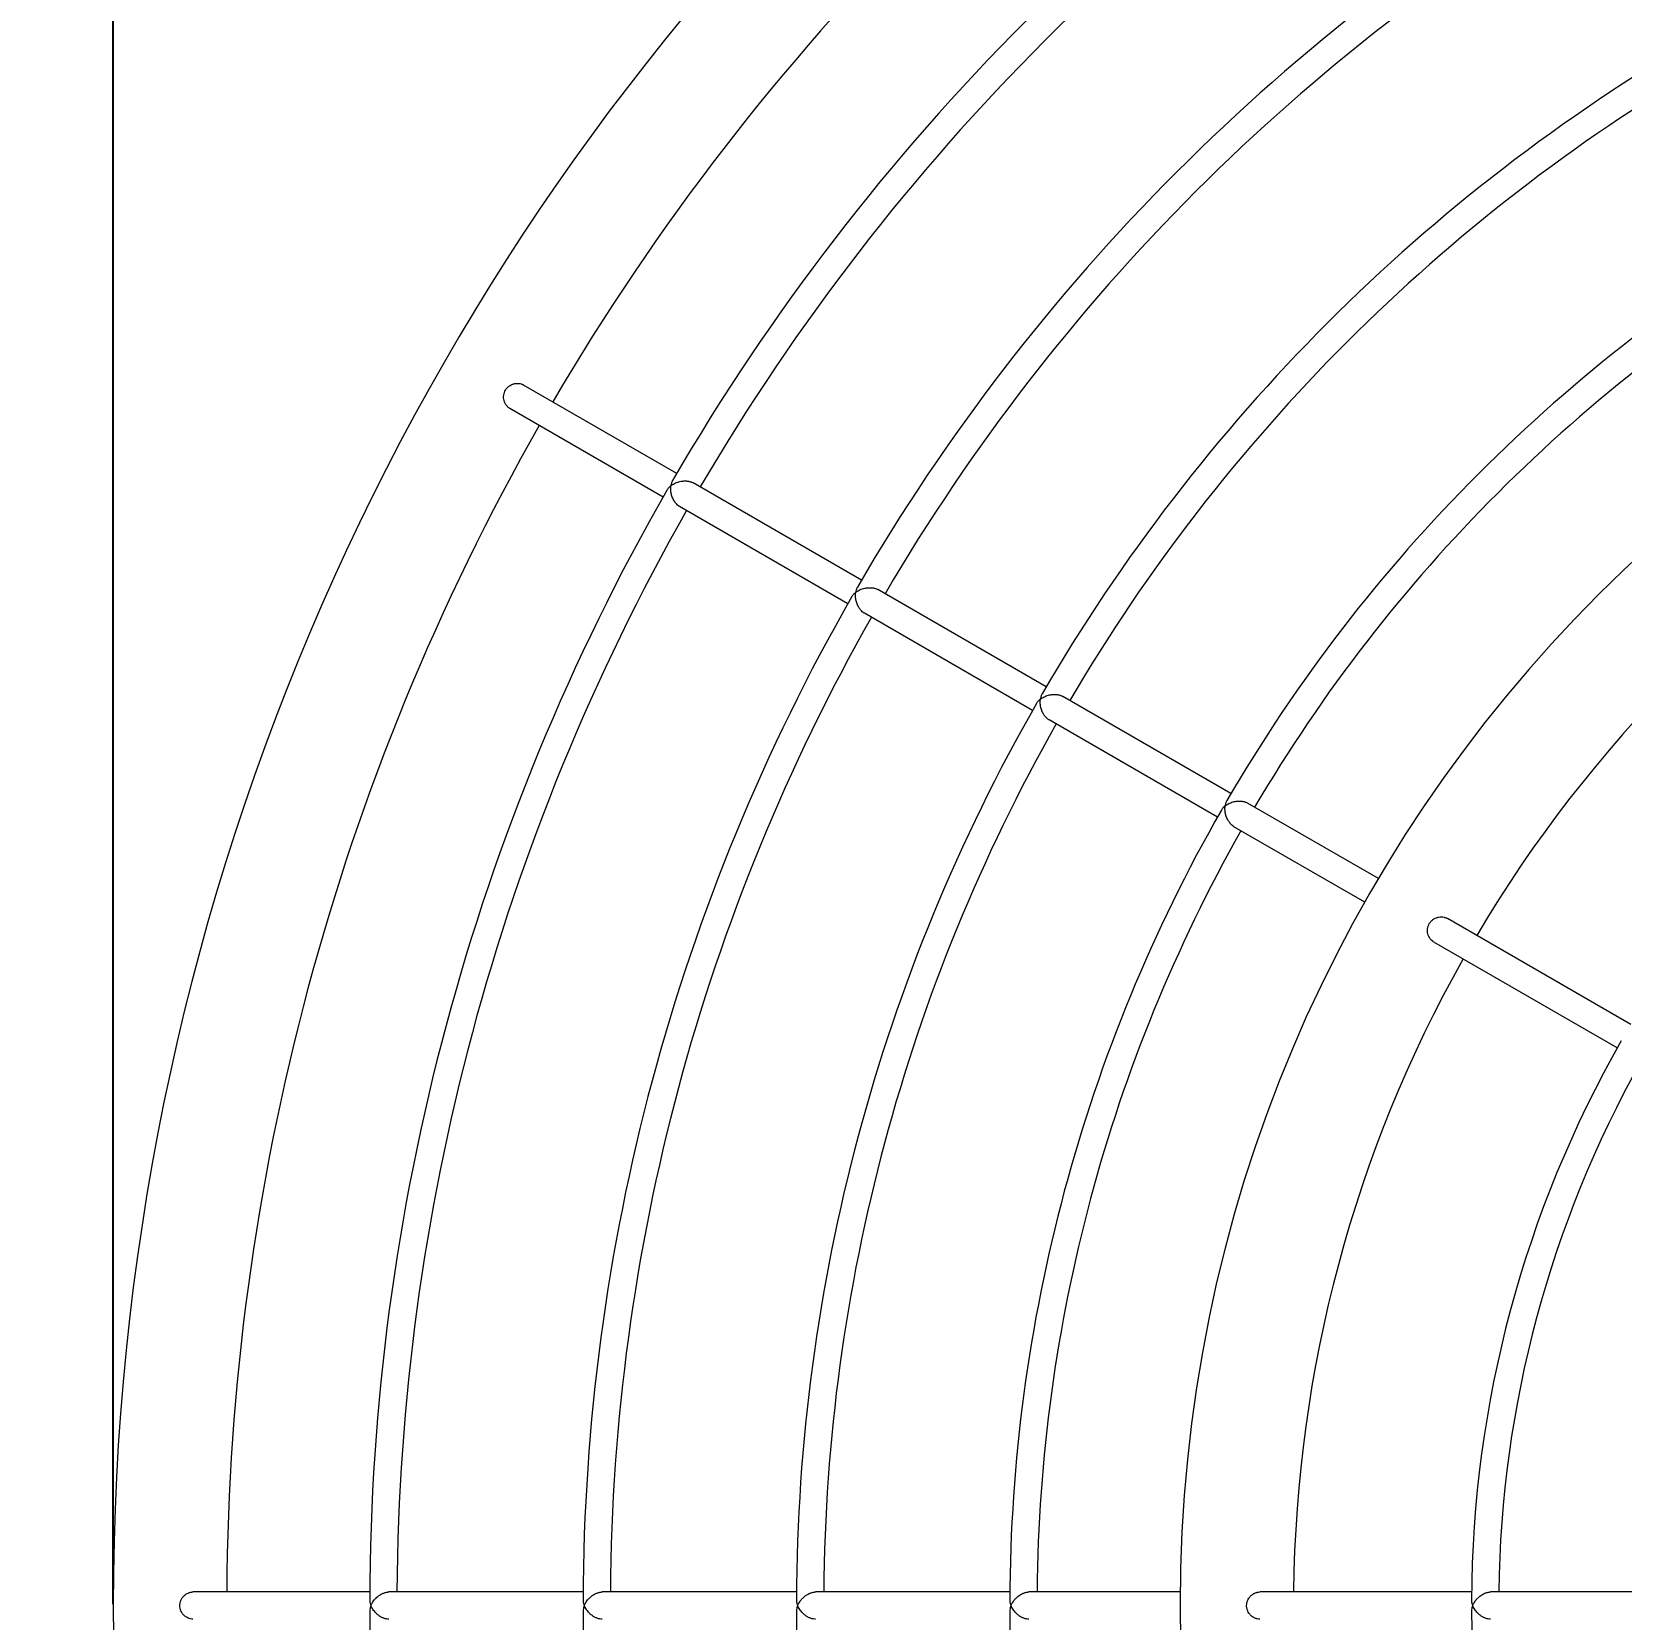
# Model space of a CAD drawing. Extents: x -3650 to 4616, y -3650 to 4857.
# Drawn here: x -1704 to -653, y -9 to 1040 of the extents above; entities that cross this region are included whole.
import ezdxf

# ---------------------------------------------------------------- set-up
doc = ezdxf.new("R2010")
doc.units = 0
doc.header["$LTSCALE"] = 5
doc.header["$PDMODE"] = 1
doc.header["$PDSIZE"] = 20
doc.layers.get('0').update_dxf_attribs({"linetype": 'CONTINUOUS'})
doc.layers.get('Defpoints').update_dxf_attribs({"linetype": 'CONTINUOUS'})
doc.layers.add('Lg_prod', color=40, linetype='CONTINUOUS')
doc.layers.add('Plan', color=124, linetype='CONTINUOUS')
doc.styles.add('LG1', font='arial.ttf', dxfattribs={"height": 185})
doc.styles.get("Standard").update_dxf_attribs({"font": 'SIMPLEX'})
doc.dimstyles.new('LG_DIM', dxfattribs={"dimtxt": 2.5, "dimasz": 2.5, "dimexe": 1.25, "dimexo": 0.625, "dimtad": 1, "dimdec": 4, "dimdsep": 46, "dimlunit": 6, "dimtxsty": 'STANDARD', "dimcen": 2.5, "dimadec": 0, "dimazin": 0, "dimtfac": 1, "dimtdec": 4, "dimtmove": 0, "dimatfit": 3, "dimfxl": 1, "dimtolj": 1, "dimtzin": 0, "dimarcsym": 0})

# ---------------------------------------------------------------- blocks, each defined once
blk = doc.blocks.new('*D3')
at = {"color": 0, "lineweight": -2, "ltscale": 40, "transparency": 16777216}
for p, q in [((-1650, 1), (-1650, 2411.8)), ((1650, 1), (1650, 2411.8)), ((-1530, 2361.8), (-439.2, 2361.8)), ((1530, 2361.8), (212.5, 2361.8))]:
    blk.add_line(p, q, dxfattribs=at)
at = {"color": 0, "ltscale": 40, "transparency": 16777216}
for points in [[(-1530, 2381.8), (-1530, 2341.8), (-1650, 2361.8)], [(1530, 2381.8), (1530, 2341.8), (1650, 2361.8)]]:
    blk.add_solid(points, dxfattribs=at)
at = {"layer": 'Defpoints', "color": 0, "ltscale": 40, "transparency": 16777216}
for p in [(-1650, 2361.8), (-1650, 0), (1650, 0)]:
    blk.add_point(p, dxfattribs=at)
at = {"color": 4, "ltscale": 40, "transparency": 16777216, "insert": (-113.4, 2361.8), "char_height": 185, "attachment_point": 5, "style": 'LG1'}
blk.add_mtext('\\A1;3300', dxfattribs=at)
blk = doc.blocks.new('200230pl')
at = {"color": 0, "linetype": 'Continuous', "lineweight": 0}
for p, q in [((-1277.6, 748), (-1378.8, 806.4)), ((-1286.6, 732.4), (-1387.8, 790.9)), ((-1155.5, 677.5), (-1266.7, 741.7)), ((-1164.5, 661.9), (-1275.7, 726.1)), ((-1033.4, 607), (-1144.6, 671.2)), ((-1042.4, 591.4), (-1153.6, 655.6)), ((-911.3, 536.5), (-1022.5, 600.7)), ((-920.3, 520.9), (-1031.5, 585.1)), ((-813.9, 480.3), (-900.4, 530.2)), ((-822.9, 464.7), (-909.4, 514.6)), ((-647, 384), (-768.2, 453.9)), ((-656, 368.4), (-777.2, 438.3)), ((-1480.5, 9), (-1597.3, 9)), ((-1339.5, 9), (-1467.8, 9)), ((-1198.5, 9), (-1326.8, 9)), ((-1057.5, 9), (-1185.8, 9)), ((-945, 9), (-1044.8, 9)), ((-752.3, 9), (-892.3, 9)), ((-588.2, 9), (-739.7, 9))]:
    blk.add_line(p, q, dxfattribs=at)
for radius, start, end in [(1650, 90, 270), (1575, 120.3274, 149.6726), (1480.5, 120.1416, 149.8584), (1462.5, 120.3526, 149.6474), (1339.5, 120.1565, 149.8435), (1321.5, 120.3902, 149.6098), (1198.5, 120.175, 149.825), (1180.5, 120.4368, 149.5632), (945, 90, 270), (1057.5, 120.1984, 149.8016), (1039.5, 120.4961, 149.5039), (1575, 150.3274, 179.6726), (870, 120.5927, 149.4073), (1480.5, 150.1416, 179.8584), (1462.5, 150.3526, 179.6474), (1339.5, 150.1565, 179.8435), (1321.5, 150.3902, 179.6098), (1198.5, 150.175, 179.825), (1180.5, 150.4368, 179.5632), (1057.5, 150.1984, 179.8016), (1039.5, 150.4961, 179.5039), (870, 150.5927, 179.4073), (752.4, 150.2793, 179.7207), (734.4, 150.7022, 179.2978), (1480.5, 180.1416, 209.8584), (1339.5, 180.1565, 209.8435), (1198.5, 180.175, 209.825), (1057.5, 180.1984, 209.8016), (752.4, 180.2793, 209.7207)]:
    blk.add_arc((0, 0), radius, start, end, dxfattribs=at)
for points, knots in [([(-1392, 798.8), (-1392, 799.1), (-1392, 799.4), (-1391.9, 800), (-1391.8, 800.3), (-1391.6, 801.1), (-1391.4, 801.7), (-1390.9, 802.8), (-1390.6, 803.3), (-1390.1, 804), (-1389.9, 804.2), (-1389.5, 804.7), (-1389.3, 804.9), (-1388.7, 805.5), (-1388.2, 805.8), (-1387.2, 806.5), (-1386.7, 806.7), (-1385.8, 807), (-1385.6, 807.1), (-1385, 807.3), (-1384.7, 807.3), (-1383.9, 807.5), (-1383.3, 807.5), (-1382.2, 807.5), (-1381.6, 807.4), (-1380.5, 807.2), (-1380, 807), (-1379.2, 806.7), (-1379, 806.6), (-1378.8, 806.4)], [0.0505815, 0.0505815, 0.0505815, 0.0505815, 0.05146368, 0.05146368, 0.05234587, 0.05234587, 0.05411024, 0.05411024, 0.0558746, 0.0558746, 0.05675679, 0.05675679, 0.05763897, 0.05763897, 0.05940334, 0.05940334, 0.06116771, 0.06116771, 0.06204989, 0.06204989, 0.06293207, 0.06293207, 0.06469644, 0.06469644, 0.06646081, 0.06646081, 0.06822518, 0.06822518, 0.06904851, 0.06904851, 0.06904851, 0.06904851]), ([(-1387.8, 790.9), (-1388, 791), (-1388.3, 791.2), (-1388.7, 791.5), (-1389, 791.7), (-1389.4, 792), (-1389.6, 792.2), (-1389.9, 792.7), (-1390.1, 792.9), (-1390.4, 793.3), (-1390.6, 793.6), (-1391, 794.3), (-1391.3, 794.8), (-1391.7, 795.9), (-1391.8, 796.5), (-1392, 797.6), (-1392, 798.2), (-1392, 798.8)], [0.040818985, 0.040818985, 0.040818985, 0.040818985, 0.041755378, 0.041755378, 0.04263799, 0.04263799, 0.043520602, 0.043520602, 0.044403215, 0.044403215, 0.045285827, 0.045285827, 0.047051051, 0.047051051, 0.048816276, 0.048816276, 0.050581501, 0.050581501, 0.050581501, 0.050581501]), ([(-1281.5, 739.9), (-1281.5, 739.8), (-1281.6, 739.8), (-1281.7, 739.7), (-1281.9, 739.5), (-1282.1, 739.3), (-1282.5, 739), (-1282.7, 738.8), (-1283.3, 738.1), (-1283.7, 737.6), (-1284, 737.1)], [-0.000019027, -0.000019027, -0.000019027, -0.000019027, 0.000307424, 0.000307424, 0.000633875, 0.001286776, 0.001286776, 0.002592578, 0.002592578, 0.005204183, 0.005204183, 0.005204183, 0.005204183]), ([(-1281.3, 734.9), (-1281.4, 735.3), (-1281.4, 735.8), (-1281.5, 736.6), (-1281.6, 737), (-1281.6, 737.9), (-1281.6, 738.3), (-1281.6, 738.9), (-1281.6, 739.1), (-1281.5, 739.4), (-1281.5, 739.5), (-1281.5, 739.7), (-1281.5, 739.8), (-1281.5, 739.9)], [0.028040228, 0.028040228, 0.028040228, 0.028040228, 0.029539645, 0.029539645, 0.031039063, 0.031039063, 0.032538481, 0.032538481, 0.03328819, 0.03328819, 0.033663044, 0.033663044, 0.034037898, 0.034037898, 0.034037898, 0.034037898]), ([(-1280.3, 743.4), (-1280.5, 743.2), (-1280.6, 742.9), (-1280.8, 742.3), (-1281, 742), (-1281.1, 741.5), (-1281.2, 741.1), (-1281.3, 740.7), (-1281.4, 740.5), (-1281.4, 740.3), (-1281.4, 740.2), (-1281.5, 740), (-1281.5, 739.9), (-1281.5, 739.9)], [0.028826775, 0.028826775, 0.028826775, 0.028826775, 0.030123629, 0.030123629, 0.031420483, 0.031420483, 0.032717336, 0.032717336, 0.033365763, 0.033365763, 0.033689977, 0.033689977, 0.03401419, 0.03401419, 0.03401419, 0.03401419]), ([(-1281.5, 739.9), (-1281.4, 739.9), (-1281.3, 740), (-1281.1, 740.1), (-1281, 740.2), (-1280.7, 740.4), (-1280.5, 740.5), (-1280, 740.9), (-1279.5, 741.1), (-1278.7, 741.6), (-1278.2, 741.8), (-1277.2, 742.1), (-1276.7, 742.3), (-1275.7, 742.6), (-1275.2, 742.7), (-1274.4, 742.8), (-1274.1, 742.9), (-1273.5, 742.9), (-1273.2, 743), (-1272.4, 743), (-1271.8, 743), (-1270.9, 743), (-1270.6, 742.9), (-1270, 742.8), (-1269.7, 742.8), (-1269.2, 742.7), (-1268.9, 742.6), (-1268.3, 742.4), (-1268, 742.3), (-1267.4, 742.1), (-1267, 741.9), (-1266.7, 741.7)], [-0.00001903, -0.00001903, -0.00001903, -0.00001903, 0.00041919, 0.00041919, 0.00085742, 0.00085742, 0.00173386, 0.00173386, 0.00348674, 0.00348674, 0.00523962, 0.00523962, 0.00699251, 0.00699251, 0.00874539, 0.00874539, 0.00962183, 0.00962183, 0.01049827, 0.01049827, 0.01225116, 0.01225116, 0.0131276, 0.0131276, 0.01400404, 0.01400404, 0.01488048, 0.01488048, 0.01575692, 0.01575692, 0.01702642, 0.01702642, 0.01702642, 0.01702642]), ([(-1275.7, 726.1), (-1275.8, 726.2), (-1275.8, 726.2), (-1276.1, 726.4), (-1276.3, 726.5), (-1276.9, 726.9), (-1277.2, 727.2), (-1277.7, 727.8), (-1277.9, 727.9), (-1278.2, 728.3), (-1278.4, 728.5), (-1278.7, 728.9), (-1278.8, 729.1), (-1279.1, 729.5), (-1279.2, 729.7), (-1279.8, 730.7), (-1280.2, 731.5), (-1280.7, 732.8), (-1280.9, 733.2), (-1281.1, 734.1), (-1281.2, 734.5), (-1281.3, 734.9)], [0.01703621, 0.01703621, 0.01703621, 0.01703621, 0.01733031, 0.01733031, 0.0180443, 0.0180443, 0.01947229, 0.01947229, 0.02018629, 0.02018629, 0.02090028, 0.02090028, 0.02161428, 0.02161428, 0.02232827, 0.02232827, 0.02518425, 0.02518425, 0.02661224, 0.02661224, 0.02804023, 0.02804023, 0.02804023, 0.02804023]), ([(-1158.2, 672.9), (-1158.4, 672.7), (-1158.5, 672.4), (-1158.7, 671.8), (-1158.8, 671.6), (-1159, 671), (-1159.1, 670.6), (-1159.2, 670.2), (-1159.3, 670), (-1159.3, 669.8), (-1159.3, 669.7), (-1159.3, 669.5), (-1159.4, 669.4), (-1159.4, 669.4)], [0.02882482, 0.02882482, 0.02882482, 0.02882482, 0.03012183, 0.03012183, 0.03141884, 0.03141884, 0.03271585, 0.03271585, 0.033364355, 0.033364355, 0.033688607, 0.033688607, 0.03401286, 0.03401286, 0.03401286, 0.03401286]), ([(-1159.4, 669.4), (-1159.3, 669.4), (-1159.2, 669.5), (-1159, 669.6), (-1158.9, 669.7), (-1158.6, 669.9), (-1158.4, 670), (-1157.8, 670.4), (-1157.4, 670.6), (-1156.6, 671.1), (-1156.1, 671.3), (-1155.1, 671.6), (-1154.6, 671.8), (-1153.6, 672.1), (-1153.1, 672.2), (-1152.3, 672.3), (-1152, 672.4), (-1151.4, 672.4), (-1151.1, 672.5), (-1150.3, 672.5), (-1149.7, 672.5), (-1148.8, 672.5), (-1148.5, 672.4), (-1147.9, 672.3), (-1147.6, 672.3), (-1147.1, 672.2), (-1146.8, 672.1), (-1146.2, 671.9), (-1145.9, 671.8), (-1145.3, 671.6), (-1144.9, 671.4), (-1144.6, 671.2)], [-0.00001903, -0.00001903, -0.00001903, -0.00001903, 0.00041919, 0.00041919, 0.00085742, 0.00085742, 0.00173388, 0.00173388, 0.00348678, 0.00348678, 0.00523969, 0.00523969, 0.0069926, 0.0069926, 0.00874551, 0.00874551, 0.00962196, 0.00962196, 0.01049841, 0.01049841, 0.01225132, 0.01225132, 0.01312778, 0.01312778, 0.01400423, 0.01400423, 0.01488068, 0.01488068, 0.01575714, 0.01575714, 0.01702653, 0.01702653, 0.01702653, 0.01702653]), ([(-1159.4, 669.4), (-1159.4, 669.3), (-1159.5, 669.3), (-1159.6, 669.2), (-1159.8, 669), (-1160, 668.8), (-1160.4, 668.5), (-1160.6, 668.3), (-1161.2, 667.6), (-1161.6, 667.1), (-1161.9, 666.6)], [-0.000019032, -0.000019032, -0.000019032, -0.000019032, 0.000307457, 0.000307457, 0.000633947, 0.001286927, 0.001286927, 0.002592885, 0.002592885, 0.005204803, 0.005204803, 0.005204803, 0.005204803]), ([(-1159.2, 664.4), (-1159.3, 664.8), (-1159.3, 665.3), (-1159.4, 666.1), (-1159.5, 666.5), (-1159.5, 667.4), (-1159.5, 667.8), (-1159.5, 668.4), (-1159.5, 668.6), (-1159.4, 668.9), (-1159.4, 669), (-1159.4, 669.2), (-1159.4, 669.3), (-1159.4, 669.4)], [0.028042009, 0.028042009, 0.028042009, 0.028042009, 0.029541277, 0.029541277, 0.031040545, 0.031040545, 0.032539813, 0.032539813, 0.033289448, 0.033289448, 0.033664265, 0.033664265, 0.034039082, 0.034039082, 0.034039082, 0.034039082]), ([(-1153.6, 655.6), (-1153.7, 655.7), (-1153.7, 655.7), (-1154, 655.9), (-1154.2, 656), (-1154.8, 656.4), (-1155.1, 656.7), (-1155.6, 657.3), (-1155.8, 657.4), (-1156.1, 657.8), (-1156.2, 658), (-1156.5, 658.4), (-1156.7, 658.6), (-1157, 659), (-1157.1, 659.2), (-1157.7, 660.2), (-1158.1, 661), (-1158.6, 662.3), (-1158.7, 662.7), (-1159, 663.6), (-1159.1, 664), (-1159.2, 664.4)], [0.01703736, 0.01703736, 0.01703736, 0.01703736, 0.01733096, 0.01733096, 0.01804503, 0.01804503, 0.01947317, 0.01947317, 0.02018724, 0.02018724, 0.02090131, 0.02090131, 0.02161538, 0.02161538, 0.02232945, 0.02232945, 0.02518573, 0.02518573, 0.02661387, 0.02661387, 0.02804201, 0.02804201, 0.02804201, 0.02804201]), ([(-1037.3, 598.9), (-1037.3, 598.8), (-1037.4, 598.8), (-1037.5, 598.7), (-1037.7, 598.5), (-1037.9, 598.3), (-1038.3, 598), (-1038.5, 597.8), (-1039.1, 597.1), (-1039.5, 596.6), (-1039.8, 596.1)], [-0.000019039, -0.000019039, -0.000019039, -0.000019039, 0.000307499, 0.000307499, 0.000634037, 0.001287113, 0.001287113, 0.002593265, 0.002593265, 0.005205569, 0.005205569, 0.005205569, 0.005205569]), ([(-1037.1, 593.9), (-1037.2, 594.3), (-1037.2, 594.8), (-1037.3, 595.6), (-1037.4, 596), (-1037.4, 596.9), (-1037.4, 597.3), (-1037.4, 597.9), (-1037.3, 598.1), (-1037.3, 598.4), (-1037.3, 598.5), (-1037.3, 598.7), (-1037.3, 598.8), (-1037.3, 598.9)], [0.028044214, 0.028044214, 0.028044214, 0.028044214, 0.029543297, 0.029543297, 0.031042381, 0.031042381, 0.032541464, 0.032541464, 0.033291005, 0.033291005, 0.033665776, 0.033665776, 0.034040547, 0.034040547, 0.034040547, 0.034040547]), ([(-1036.1, 602.4), (-1036.2, 602.2), (-1036.4, 601.9), (-1036.6, 601.3), (-1036.7, 601.1), (-1036.9, 600.5), (-1037, 600.1), (-1037.1, 599.7), (-1037.2, 599.5), (-1037.2, 599.3), (-1037.2, 599.2), (-1037.2, 599), (-1037.3, 598.9), (-1037.3, 598.9)], [0.028822403, 0.028822403, 0.028822403, 0.028822403, 0.030119606, 0.030119606, 0.031416809, 0.031416809, 0.032714012, 0.032714012, 0.033362614, 0.033362614, 0.033686915, 0.033686915, 0.034011216, 0.034011216, 0.034011216, 0.034011216]), ([(-1037.3, 598.9), (-1037.2, 598.9), (-1037.1, 599), (-1036.9, 599.1), (-1036.8, 599.2), (-1036.5, 599.4), (-1036.3, 599.5), (-1035.7, 599.9), (-1035.3, 600.1), (-1034.4, 600.6), (-1034, 600.8), (-1033, 601.1), (-1032.5, 601.3), (-1031.5, 601.6), (-1031, 601.7), (-1030.1, 601.8), (-1029.9, 601.9), (-1029.3, 601.9), (-1029, 602), (-1028.2, 602), (-1027.6, 602), (-1026.7, 602), (-1026.4, 601.9), (-1025.8, 601.8), (-1025.5, 601.8), (-1024.9, 601.7), (-1024.7, 601.6), (-1024.1, 601.4), (-1023.8, 601.3), (-1023.2, 601.1), (-1022.8, 600.9), (-1022.5, 600.7)], [-0.00001904, -0.00001904, -0.00001904, -0.00001904, 0.0004192, 0.0004192, 0.00085743, 0.00085743, 0.0017339, 0.0017339, 0.00348684, 0.00348684, 0.00523978, 0.00523978, 0.00699271, 0.00699271, 0.00874565, 0.00874565, 0.00962212, 0.00962212, 0.01049859, 0.01049859, 0.01225153, 0.01225153, 0.013128, 0.013128, 0.01400447, 0.01400447, 0.01488093, 0.01488093, 0.0157574, 0.0157574, 0.01702666, 0.01702666, 0.01702666, 0.01702666]), ([(-1031.5, 585.1), (-1031.6, 585.2), (-1031.6, 585.2), (-1031.9, 585.4), (-1032.1, 585.5), (-1032.6, 585.9), (-1033, 586.2), (-1033.5, 586.8), (-1033.7, 586.9), (-1034, 587.3), (-1034.1, 587.5), (-1034.4, 587.9), (-1034.6, 588.1), (-1034.8, 588.5), (-1035, 588.7), (-1035.6, 589.7), (-1036, 590.5), (-1036.5, 591.8), (-1036.6, 592.2), (-1036.9, 593.1), (-1037, 593.5), (-1037.1, 593.9)], [0.01703879, 0.01703879, 0.01703879, 0.01703879, 0.01733176, 0.01733176, 0.01804593, 0.01804593, 0.01947425, 0.01947425, 0.02018842, 0.02018842, 0.02090258, 0.02090258, 0.02161674, 0.02161674, 0.02233091, 0.02233091, 0.02518756, 0.02518756, 0.02661589, 0.02661589, 0.02804421, 0.02804421, 0.02804421, 0.02804421]), ([(-915.2, 528.4), (-915.2, 528.3), (-915.3, 528.3), (-915.4, 528.2), (-915.6, 528), (-915.8, 527.8), (-916.1, 527.5), (-916.4, 527.3), (-917, 526.6), (-917.4, 526.1), (-917.6, 525.6)], [-0.000019048, -0.000019048, -0.000019048, -0.000019048, 0.000307551, 0.000307551, 0.000634151, 0.001287349, 0.001287349, 0.002593746, 0.002593746, 0.005206541, 0.005206541, 0.005206541, 0.005206541]), ([(-915, 523.4), (-915, 523.8), (-915.1, 524.3), (-915.2, 525.1), (-915.3, 525.5), (-915.3, 526.4), (-915.3, 526.8), (-915.3, 527.4), (-915.2, 527.6), (-915.2, 527.9), (-915.2, 528), (-915.2, 528.2), (-915.2, 528.3), (-915.2, 528.4)], [0.028047015, 0.028047015, 0.028047015, 0.028047015, 0.029545863, 0.029545863, 0.031044712, 0.031044712, 0.032543561, 0.032543561, 0.033292985, 0.033292985, 0.033667697, 0.033667697, 0.034042409, 0.034042409, 0.034042409, 0.034042409]), ([(-914, 531.9), (-914.1, 531.7), (-914.3, 531.4), (-914.5, 530.8), (-914.6, 530.6), (-914.8, 530), (-914.9, 529.6), (-915, 529.2), (-915, 529), (-915.1, 528.8), (-915.1, 528.7), (-915.1, 528.5), (-915.1, 528.4), (-915.2, 528.4)], [0.028819339, 0.028819339, 0.028819339, 0.028819339, 0.030116787, 0.030116787, 0.031414235, 0.031414235, 0.032711684, 0.032711684, 0.033360408, 0.033360408, 0.03368477, 0.03368477, 0.034009132, 0.034009132, 0.034009132, 0.034009132]), ([(-915.2, 528.4), (-915.1, 528.4), (-915, 528.5), (-914.8, 528.6), (-914.7, 528.7), (-914.4, 528.9), (-914.2, 529), (-913.6, 529.4), (-913.2, 529.6), (-912.3, 530.1), (-911.9, 530.3), (-910.9, 530.6), (-910.4, 530.8), (-909.4, 531.1), (-908.9, 531.2), (-908, 531.3), (-907.8, 531.4), (-907.2, 531.4), (-906.9, 531.5), (-906, 531.5), (-905.5, 531.5), (-904.6, 531.5), (-904.3, 531.4), (-903.7, 531.3), (-903.4, 531.3), (-902.8, 531.2), (-902.5, 531.1), (-902, 530.9), (-901.7, 530.8), (-901.1, 530.6), (-900.7, 530.4), (-900.4, 530.2)], [-0.00001905, -0.00001905, -0.00001905, -0.00001905, 0.0004192, 0.0004192, 0.00085744, 0.00085744, 0.00173393, 0.00173393, 0.00348691, 0.00348691, 0.00523988, 0.00523988, 0.00699286, 0.00699286, 0.00874583, 0.00874583, 0.00962232, 0.00962232, 0.01049881, 0.01049881, 0.01225179, 0.01225179, 0.01312828, 0.01312828, 0.01400476, 0.01400476, 0.01488125, 0.01488125, 0.01575774, 0.01575774, 0.01702684, 0.01702684, 0.01702684, 0.01702684]), ([(-909.4, 514.6), (-909.4, 514.7), (-909.5, 514.7), (-909.8, 514.9), (-910, 515), (-910.5, 515.4), (-910.9, 515.7), (-911.4, 516.3), (-911.6, 516.4), (-911.9, 516.8), (-912, 517), (-912.3, 517.4), (-912.5, 517.6), (-912.7, 518), (-912.9, 518.2), (-913.5, 519.2), (-913.9, 520), (-914.4, 521.3), (-914.5, 521.7), (-914.8, 522.6), (-914.9, 523), (-915, 523.4)], [0.0170406, 0.0170406, 0.0170406, 0.0170406, 0.01733279, 0.01733279, 0.01804707, 0.01804707, 0.01947563, 0.01947563, 0.02018992, 0.02018992, 0.0209042, 0.0209042, 0.02161848, 0.02161848, 0.02233276, 0.02233276, 0.02518989, 0.02518989, 0.02661845, 0.02661845, 0.02804701, 0.02804701, 0.02804701, 0.02804701]), ([(-781.5, 446.3), (-781.4, 446.9), (-781.4, 447.5), (-781.1, 448.6), (-780.9, 449.2), (-780.4, 450.3), (-780.1, 450.8), (-779.6, 451.5), (-779.4, 451.7), (-779, 452.2), (-778.8, 452.4), (-778.1, 453), (-777.7, 453.4), (-776.6, 454), (-776.1, 454.2), (-775.3, 454.5), (-775, 454.6), (-774.5, 454.8), (-774.2, 454.8), (-773.3, 455), (-772.7, 455), (-771.6, 455), (-771, 454.9), (-770.2, 454.7), (-770, 454.7), (-769.4, 454.5), (-769.2, 454.4), (-768.7, 454.2), (-768.5, 454.1), (-768.2, 453.9)], [0.04848971, 0.04848971, 0.04848971, 0.04848971, 0.05025471, 0.05025471, 0.05201971, 0.05201971, 0.05378472, 0.05378472, 0.05466722, 0.05466722, 0.05554972, 0.05554972, 0.05731472, 0.05731472, 0.05907972, 0.05907972, 0.05996222, 0.05996222, 0.06084472, 0.06084472, 0.06260972, 0.06260972, 0.06437472, 0.06437472, 0.06525723, 0.06525723, 0.06613973, 0.06613973, 0.06696442, 0.06696442, 0.06696442, 0.06696442]), ([(-777.2, 438.3), (-777.3, 438.4), (-777.3, 438.4), (-777.5, 438.5), (-777.7, 438.7), (-778.4, 439.2), (-778.8, 439.5), (-779.4, 440.1), (-779.6, 440.4), (-779.9, 440.8), (-780, 441.1), (-780.5, 441.8), (-780.7, 442.3), (-781.1, 443.4), (-781.3, 444), (-781.4, 444.9), (-781.4, 445.1), (-781.5, 445.7), (-781.5, 446), (-781.5, 446.3)], [0.038733824, 0.038733824, 0.038733824, 0.038733824, 0.03878368, 0.03878368, 0.039666047, 0.039666047, 0.04143078, 0.04143078, 0.042313146, 0.042313146, 0.043195513, 0.043195513, 0.044960246, 0.044960246, 0.046724978, 0.046724978, 0.047607345, 0.047607345, 0.048489711, 0.048489711, 0.048489711, 0.048489711]), ([(-1606, 0), (-1606, 0.3), (-1606, 0.6), (-1605.9, 1.2), (-1605.8, 1.5), (-1605.7, 2.3), (-1605.5, 2.9), (-1605, 4), (-1604.8, 4.5), (-1604.3, 5.3), (-1604.1, 5.5), (-1603.7, 5.9), (-1603.5, 6.2), (-1602.9, 6.8), (-1602.5, 7.2), (-1601.5, 7.8), (-1601, 8.1), (-1600.2, 8.4), (-1600, 8.5), (-1599.5, 8.7), (-1599.2, 8.8), (-1598.4, 8.9), (-1597.8, 9), (-1597.3, 9)], [0.05059728, 0.05059728, 0.05059728, 0.05059728, 0.05147956, 0.05147956, 0.05236183, 0.05236183, 0.05412638, 0.05412638, 0.05589094, 0.05589094, 0.05677321, 0.05677321, 0.05765549, 0.05765549, 0.05942004, 0.05942004, 0.06118459, 0.06118459, 0.06206687, 0.06206687, 0.06294914, 0.06294914, 0.06471167, 0.06471167, 0.06471167, 0.06471167]), ([(-1597.3, -9), (-1597.3, -9), (-1597.3, -9), (-1597.8, -9), (-1598.4, -8.9), (-1599.5, -8.7), (-1600, -8.5), (-1601, -8.1), (-1601.5, -7.8), (-1602.2, -7.3), (-1602.5, -7.1), (-1602.9, -6.8), (-1603.1, -6.6), (-1603.5, -6.2), (-1603.7, -5.9), (-1604.1, -5.5), (-1604.3, -5.2), (-1604.8, -4.5), (-1605, -4), (-1605.4, -3.2), (-1605.5, -2.9), (-1605.7, -2.3), (-1605.7, -2), (-1605.9, -1.2), (-1606, -0.6), (-1606, 0)], [0.03647088, 0.03647088, 0.03647088, 0.03647088, 0.03647363, 0.03647363, 0.03823908, 0.03823908, 0.04000454, 0.04000454, 0.04177, 0.04177, 0.04265273, 0.04265273, 0.04353545, 0.04353545, 0.04441818, 0.04441818, 0.04530091, 0.04530091, 0.04706637, 0.04706637, 0.0479491, 0.0479491, 0.04883182, 0.04883182, 0.05059728, 0.05059728, 0.05059728, 0.05059728]), ([(-1480.5, 3.7), (-1480.5, 3.4), (-1480.5, 3.1), (-1480.4, 2.5), (-1480.4, 2.2), (-1480.2, 1.5), (-1480.2, 1.2), (-1480, 0.8), (-1480, 0.6), (-1479.9, 0.4), (-1479.8, 0.3), (-1479.8, 0.2), (-1479.8, 0.1), (-1479.7, 0)], [0.028826775, 0.028826775, 0.028826775, 0.028826775, 0.030123629, 0.030123629, 0.031420483, 0.031420483, 0.032717336, 0.032717336, 0.033365763, 0.033365763, 0.033689977, 0.033689977, 0.03401419, 0.03401419, 0.03401419, 0.03401419]), ([(-1479.7, 0), (-1479.8, -0.1), (-1479.8, -0.2), (-1479.8, -0.3), (-1479.9, -0.5), (-1480, -0.8), (-1480.2, -1.2), (-1480.2, -1.5), (-1480.4, -2.5), (-1480.5, -3.1), (-1480.5, -3.7)], [-0.000019027, -0.000019027, -0.000019027, -0.000019027, 0.000307424, 0.000307424, 0.000633875, 0.001286776, 0.001286776, 0.002592578, 0.002592578, 0.005204183, 0.005204183, 0.005204183, 0.005204183]), ([(-1479.7, 0), (-1479.7, 0.1), (-1479.6, 0.2), (-1479.5, 0.4), (-1479.5, 0.5), (-1479.3, 0.9), (-1479.2, 1.1), (-1478.9, 1.7), (-1478.6, 2.1), (-1478.1, 3), (-1477.8, 3.4), (-1477.3, 4), (-1477.1, 4.2), (-1476.7, 4.6), (-1476.5, 4.8), (-1475.9, 5.4), (-1475.5, 5.7), (-1474.6, 6.5), (-1474.1, 6.8), (-1473.1, 7.4), (-1472.6, 7.7), (-1471.8, 8.1), (-1471.5, 8.2), (-1470.9, 8.4), (-1470.6, 8.5), (-1470.1, 8.7), (-1469.8, 8.8), (-1469.2, 8.9), (-1468.9, 8.9), (-1468.3, 9), (-1468.1, 9), (-1467.8, 9)], [-0.00001903, -0.00001903, -0.00001903, -0.00001903, 0.00043227, 0.00043227, 0.00088356, 0.00088356, 0.00178615, 0.00178615, 0.00359134, 0.00359134, 0.00539652, 0.00539652, 0.00629911, 0.00629911, 0.0072017, 0.0072017, 0.00900688, 0.00900688, 0.01081206, 0.01081206, 0.01261724, 0.01261724, 0.01351984, 0.01351984, 0.01442243, 0.01442243, 0.01532502, 0.01532502, 0.01622761, 0.01622761, 0.01702641, 0.01702641, 0.01702641, 0.01702641]), ([(-1467.8, -9), (-1468.1, -9), (-1468.3, -9), (-1469.2, -8.9), (-1469.7, -8.8), (-1470.6, -8.6), (-1470.9, -8.5), (-1471.5, -8.2), (-1471.8, -8.1), (-1472.3, -7.9), (-1472.6, -7.7), (-1473.1, -7.4), (-1473.4, -7.3), (-1474.1, -6.8), (-1474.6, -6.5), (-1475.3, -5.9), (-1475.5, -5.8), (-1475.9, -5.4), (-1476.1, -5.2), (-1477.1, -4.2), (-1477.8, -3.4), (-1478.6, -2.1), (-1478.9, -1.7), (-1479.2, -1.1), (-1479.3, -0.9), (-1479.5, -0.5), (-1479.5, -0.4), (-1479.6, -0.2), (-1479.7, -0.1), (-1479.7, 0)], [0.01703614, 0.01703614, 0.01703614, 0.01703614, 0.0178123, 0.0178123, 0.01961515, 0.01961515, 0.02051657, 0.02051657, 0.02141799, 0.02141799, 0.02231941, 0.02231941, 0.02322084, 0.02322084, 0.02502368, 0.02502368, 0.0259251, 0.0259251, 0.02682652, 0.02682652, 0.03043221, 0.03043221, 0.03223505, 0.03223505, 0.03313648, 0.03313648, 0.03358719, 0.03358719, 0.0340379, 0.0340379, 0.0340379, 0.0340379]), ([(-1339.5, 3.7), (-1339.5, 3.4), (-1339.5, 3.1), (-1339.4, 2.5), (-1339.4, 2.2), (-1339.2, 1.5), (-1339.2, 1.2), (-1339, 0.8), (-1339, 0.6), (-1338.9, 0.4), (-1338.8, 0.3), (-1338.8, 0.2), (-1338.8, 0.1), (-1338.7, 0)], [0.02882482, 0.02882482, 0.02882482, 0.02882482, 0.03012183, 0.03012183, 0.03141884, 0.03141884, 0.03271585, 0.03271585, 0.033364355, 0.033364355, 0.033688607, 0.033688607, 0.03401286, 0.03401286, 0.03401286, 0.03401286]), ([(-1338.7, 0), (-1338.8, -0.1), (-1338.8, -0.2), (-1338.8, -0.3), (-1338.9, -0.5), (-1339, -0.8), (-1339.2, -1.2), (-1339.2, -1.5), (-1339.4, -2.5), (-1339.5, -3.1), (-1339.5, -3.7)], [-0.000019032, -0.000019032, -0.000019032, -0.000019032, 0.000307457, 0.000307457, 0.000633947, 0.001286927, 0.001286927, 0.002592885, 0.002592885, 0.005204803, 0.005204803, 0.005204803, 0.005204803]), ([(-1338.7, 0), (-1338.7, 0.1), (-1338.6, 0.2), (-1338.5, 0.4), (-1338.5, 0.5), (-1338.3, 0.9), (-1338.2, 1.1), (-1337.9, 1.7), (-1337.6, 2.1), (-1337.1, 3), (-1336.8, 3.4), (-1336.3, 4), (-1336.1, 4.2), (-1335.7, 4.6), (-1335.5, 4.8), (-1334.9, 5.4), (-1334.5, 5.7), (-1333.6, 6.5), (-1333.1, 6.8), (-1332.1, 7.4), (-1331.6, 7.7), (-1330.8, 8.1), (-1330.5, 8.2), (-1329.9, 8.4), (-1329.6, 8.5), (-1329.1, 8.7), (-1328.8, 8.8), (-1328.2, 8.9), (-1327.9, 8.9), (-1327.3, 9), (-1327.1, 9), (-1326.8, 9)], [-0.00001903, -0.00001903, -0.00001903, -0.00001903, 0.00043229, 0.00043229, 0.00088362, 0.00088362, 0.00178627, 0.00178627, 0.00359158, 0.00359158, 0.00539688, 0.00539688, 0.00629954, 0.00629954, 0.00720219, 0.00720219, 0.0090075, 0.0090075, 0.0108128, 0.0108128, 0.01261811, 0.01261811, 0.01352076, 0.01352076, 0.01442341, 0.01442341, 0.01532606, 0.01532606, 0.01622872, 0.01622872, 0.01702652, 0.01702652, 0.01702652, 0.01702652]), ([(-1326.8, -9), (-1327.1, -9), (-1327.3, -9), (-1328.2, -8.9), (-1328.7, -8.8), (-1329.6, -8.6), (-1329.9, -8.5), (-1330.5, -8.2), (-1330.8, -8.1), (-1331.3, -7.9), (-1331.6, -7.7), (-1332.1, -7.4), (-1332.4, -7.3), (-1333.1, -6.8), (-1333.6, -6.5), (-1334.3, -5.9), (-1334.5, -5.8), (-1334.9, -5.4), (-1335.1, -5.2), (-1336.1, -4.2), (-1336.8, -3.4), (-1337.6, -2.1), (-1337.9, -1.7), (-1338.2, -1.1), (-1338.3, -0.9), (-1338.5, -0.5), (-1338.5, -0.4), (-1338.6, -0.2), (-1338.7, -0.1), (-1338.7, 0)], [0.01703729, 0.01703729, 0.01703729, 0.01703729, 0.01781247, 0.01781247, 0.01961542, 0.01961542, 0.0205169, 0.0205169, 0.02141838, 0.02141838, 0.02231986, 0.02231986, 0.02322134, 0.02322134, 0.0250243, 0.0250243, 0.02592577, 0.02592577, 0.02682725, 0.02682725, 0.03043317, 0.03043317, 0.03223612, 0.03223612, 0.0331376, 0.0331376, 0.03358834, 0.03358834, 0.03403908, 0.03403908, 0.03403908, 0.03403908]), ([(-1198.5, 3.7), (-1198.5, 3.4), (-1198.5, 3.1), (-1198.4, 2.5), (-1198.4, 2.2), (-1198.2, 1.5), (-1198.2, 1.2), (-1198, 0.8), (-1198, 0.6), (-1197.9, 0.4), (-1197.8, 0.3), (-1197.8, 0.2), (-1197.8, 0.1), (-1197.7, 0)], [0.028822403, 0.028822403, 0.028822403, 0.028822403, 0.030119606, 0.030119606, 0.031416809, 0.031416809, 0.032714012, 0.032714012, 0.033362614, 0.033362614, 0.033686915, 0.033686915, 0.034011216, 0.034011216, 0.034011216, 0.034011216]), ([(-1197.7, 0), (-1197.8, -0.1), (-1197.8, -0.2), (-1197.8, -0.3), (-1197.9, -0.5), (-1198, -0.8), (-1198.2, -1.2), (-1198.2, -1.5), (-1198.4, -2.5), (-1198.5, -3.1), (-1198.5, -3.7)], [-0.000019039, -0.000019039, -0.000019039, -0.000019039, 0.000307499, 0.000307499, 0.000634037, 0.001287113, 0.001287113, 0.002593265, 0.002593265, 0.005205569, 0.005205569, 0.005205569, 0.005205569]), ([(-1197.7, 0), (-1197.7, 0.1), (-1197.6, 0.2), (-1197.5, 0.4), (-1197.5, 0.5), (-1197.3, 0.9), (-1197.2, 1.1), (-1196.9, 1.7), (-1196.6, 2.1), (-1196.1, 3), (-1195.8, 3.4), (-1195.3, 4), (-1195.1, 4.2), (-1194.7, 4.6), (-1194.5, 4.8), (-1193.9, 5.4), (-1193.5, 5.7), (-1192.6, 6.5), (-1192.1, 6.8), (-1191.1, 7.4), (-1190.6, 7.7), (-1189.8, 8.1), (-1189.5, 8.2), (-1188.9, 8.4), (-1188.6, 8.5), (-1188, 8.7), (-1187.8, 8.8), (-1187.2, 8.9), (-1186.9, 8.9), (-1186.3, 9), (-1186.1, 9), (-1185.8, 9)], [-0.00001904, -0.00001904, -0.00001904, -0.00001904, 0.00043233, 0.00043233, 0.00088369, 0.00088369, 0.00178642, 0.00178642, 0.00359188, 0.00359188, 0.00539734, 0.00539734, 0.00630007, 0.00630007, 0.0072028, 0.0072028, 0.00900826, 0.00900826, 0.01081371, 0.01081371, 0.01261917, 0.01261917, 0.0135219, 0.0135219, 0.01442463, 0.01442463, 0.01532736, 0.01532736, 0.01623009, 0.01623009, 0.01702666, 0.01702666, 0.01702666, 0.01702666]), ([(-1185.8, -9), (-1186.1, -9), (-1186.3, -9), (-1187.2, -8.9), (-1187.7, -8.8), (-1188.6, -8.6), (-1188.9, -8.5), (-1189.5, -8.2), (-1189.8, -8.1), (-1190.3, -7.9), (-1190.6, -7.7), (-1191.1, -7.4), (-1191.4, -7.3), (-1192.1, -6.8), (-1192.6, -6.5), (-1193.3, -5.9), (-1193.5, -5.8), (-1193.9, -5.4), (-1194.1, -5.2), (-1195.1, -4.2), (-1195.8, -3.4), (-1196.6, -2.1), (-1196.9, -1.7), (-1197.2, -1.1), (-1197.3, -0.9), (-1197.5, -0.5), (-1197.5, -0.4), (-1197.6, -0.2), (-1197.7, -0.1), (-1197.7, 0)], [0.01703872, 0.01703872, 0.01703872, 0.01703872, 0.01781267, 0.01781267, 0.01961577, 0.01961577, 0.02051732, 0.02051732, 0.02141886, 0.02141886, 0.02232041, 0.02232041, 0.02322196, 0.02322196, 0.02502506, 0.02502506, 0.02592661, 0.02592661, 0.02682816, 0.02682816, 0.03043435, 0.03043435, 0.03223745, 0.03223745, 0.033139, 0.033139, 0.03358977, 0.03358977, 0.03404055, 0.03404055, 0.03404055, 0.03404055]), ([(-1057.5, 3.7), (-1057.5, 3.4), (-1057.5, 3.1), (-1057.4, 2.5), (-1057.4, 2.2), (-1057.2, 1.5), (-1057.2, 1.2), (-1057, 0.8), (-1057, 0.6), (-1056.9, 0.4), (-1056.8, 0.3), (-1056.8, 0.2), (-1056.8, 0.1), (-1056.7, 0)], [0.028819339, 0.028819339, 0.028819339, 0.028819339, 0.030116787, 0.030116787, 0.031414235, 0.031414235, 0.032711684, 0.032711684, 0.033360408, 0.033360408, 0.03368477, 0.03368477, 0.034009132, 0.034009132, 0.034009132, 0.034009132]), ([(-1056.7, 0), (-1056.8, -0.1), (-1056.8, -0.2), (-1056.8, -0.3), (-1056.9, -0.5), (-1057, -0.8), (-1057.2, -1.2), (-1057.2, -1.5), (-1057.4, -2.5), (-1057.5, -3.1), (-1057.5, -3.7)], [-0.000019048, -0.000019048, -0.000019048, -0.000019048, 0.000307551, 0.000307551, 0.000634151, 0.001287349, 0.001287349, 0.002593746, 0.002593746, 0.005206541, 0.005206541, 0.005206541, 0.005206541]), ([(-1056.7, 0), (-1056.7, 0.1), (-1056.6, 0.2), (-1056.5, 0.4), (-1056.5, 0.5), (-1056.3, 0.9), (-1056.2, 1.1), (-1055.9, 1.7), (-1055.6, 2.1), (-1055.1, 3), (-1054.8, 3.4), (-1054.3, 4), (-1054.1, 4.2), (-1053.7, 4.6), (-1053.5, 4.8), (-1052.9, 5.4), (-1052.5, 5.8), (-1051.6, 6.5), (-1051.1, 6.8), (-1050.1, 7.4), (-1049.6, 7.7), (-1048.8, 8.1), (-1048.5, 8.2), (-1047.9, 8.4), (-1047.6, 8.5), (-1047, 8.7), (-1046.8, 8.8), (-1046.2, 8.9), (-1045.9, 8.9), (-1045.3, 9), (-1045.1, 9), (-1044.8, 9)], [-0.00001905, -0.00001905, -0.00001905, -0.00001905, 0.00043237, 0.00043237, 0.00088378, 0.00088378, 0.00178661, 0.00178661, 0.00359226, 0.00359226, 0.00539791, 0.00539791, 0.00630074, 0.00630074, 0.00720357, 0.00720357, 0.00900922, 0.00900922, 0.01081487, 0.01081487, 0.01262053, 0.01262053, 0.01352336, 0.01352336, 0.01442618, 0.01442618, 0.01532901, 0.01532901, 0.01623184, 0.01623184, 0.01702683, 0.01702683, 0.01702683, 0.01702683]), ([(-1044.8, -9), (-1045.1, -9), (-1045.3, -9), (-1046.2, -8.9), (-1046.7, -8.8), (-1047.6, -8.6), (-1047.9, -8.5), (-1048.5, -8.2), (-1048.8, -8.1), (-1049.3, -7.9), (-1049.6, -7.7), (-1050.1, -7.4), (-1050.4, -7.3), (-1051.1, -6.8), (-1051.6, -6.5), (-1052.3, -5.9), (-1052.5, -5.8), (-1052.9, -5.4), (-1053.1, -5.2), (-1054.1, -4.2), (-1054.8, -3.4), (-1055.6, -2.1), (-1055.9, -1.7), (-1056.2, -1.1), (-1056.3, -0.9), (-1056.5, -0.5), (-1056.5, -0.4), (-1056.6, -0.2), (-1056.7, -0.1), (-1056.7, 0)], [0.01704053, 0.01704053, 0.01704053, 0.01704053, 0.01781293, 0.01781293, 0.0196162, 0.0196162, 0.02051784, 0.02051784, 0.02141948, 0.02141948, 0.02232112, 0.02232112, 0.02322276, 0.02322276, 0.02502603, 0.02502603, 0.02592767, 0.02592767, 0.02682931, 0.02682931, 0.03043586, 0.03043586, 0.03223913, 0.03223913, 0.03314077, 0.03314077, 0.03359159, 0.03359159, 0.03404241, 0.03404241, 0.03404241, 0.03404241]), ([(-901, 0), (-901, 0.6), (-900.9, 1.2), (-900.7, 2), (-900.7, 2.3), (-900.5, 2.9), (-900.4, 3.2), (-900, 4), (-899.8, 4.5), (-899.1, 5.5), (-898.7, 6), (-898.1, 6.6), (-897.9, 6.8), (-897.5, 7.1), (-897.2, 7.3), (-896.5, 7.8), (-896, 8.1), (-895.2, 8.4), (-895, 8.5), (-894.4, 8.7), (-894.2, 8.8), (-893.4, 8.9), (-892.8, 9), (-892.3, 9)], [0.05128126, 0.05128126, 0.05128126, 0.05128126, 0.05304627, 0.05304627, 0.05392878, 0.05392878, 0.05481128, 0.05481128, 0.05657629, 0.05657629, 0.0583413, 0.0583413, 0.0592238, 0.0592238, 0.0601063, 0.0601063, 0.06187131, 0.06187131, 0.06275382, 0.06275382, 0.06363632, 0.06363632, 0.06539918, 0.06539918, 0.06539918, 0.06539918]), ([(-892.3, -9), (-892.3, -9), (-892.3, -9), (-892.8, -9), (-893.4, -8.9), (-894.2, -8.8), (-894.5, -8.7), (-895, -8.5), (-895.3, -8.4), (-895.8, -8.2), (-896, -8.1), (-896.5, -7.8), (-896.8, -7.6), (-897.5, -7.2), (-897.9, -6.8), (-898.7, -6), (-899.1, -5.5), (-899.8, -4.5), (-900, -4), (-900.4, -3.2), (-900.5, -2.9), (-900.7, -2.3), (-900.8, -1.8), (-900.9, -1.2), (-901, -0.6), (-901, -0.3), (-901, 0)], [0.03715901, 0.03715901, 0.03715901, 0.03715901, 0.03716124, 0.03716124, 0.03892624, 0.03892624, 0.03980874, 0.03980874, 0.04069124, 0.04069124, 0.04157374, 0.04157374, 0.04245625, 0.04245625, 0.04422125, 0.04422125, 0.04598625, 0.04598625, 0.04775126, 0.04775126, 0.04863376, 0.04863376, 0.04951626, 0.05039876, 0.05039876, 0.05128126, 0.05128126, 0.05128126, 0.05128126]), ([(-752.4, 3.7), (-752.4, 3.4), (-752.4, 3.1), (-752.3, 2.5), (-752.3, 2.2), (-752.1, 1.5), (-752, 1.2), (-751.9, 0.8), (-751.8, 0.6), (-751.8, 0.4), (-751.7, 0.3), (-751.7, 0.2), (-751.6, 0.1), (-751.6, 0)], [0.028808755, 0.028808755, 0.028808755, 0.028808755, 0.030107051, 0.030107051, 0.031405346, 0.031405346, 0.032703642, 0.032703642, 0.03335279, 0.03335279, 0.033677363, 0.033677363, 0.034001937, 0.034001937, 0.034001937, 0.034001937]), ([(-751.6, 0), (-751.6, -0.1), (-751.7, -0.2), (-751.7, -0.3), (-751.8, -0.5), (-751.9, -0.8), (-752, -1.2), (-752.1, -1.6), (-752.3, -2.5), (-752.4, -3.1), (-752.4, -3.7)], [-0.000019078, -0.000019078, -0.000019078, -0.000019078, 0.000307733, 0.000307733, 0.000634544, 0.001288166, 0.001288166, 0.002595411, 0.002595411, 0.005209901, 0.005209901, 0.005209901, 0.005209901]), ([(-751.6, 0), (-751.6, 0.1), (-751.5, 0.2), (-751.4, 0.4), (-751.4, 0.5), (-751.2, 0.9), (-751.1, 1.1), (-750.8, 1.7), (-750.5, 2.1), (-750, 3), (-749.7, 3.4), (-749.1, 4), (-749, 4.2), (-748.6, 4.6), (-748.4, 4.8), (-747.8, 5.4), (-747.4, 5.8), (-746.5, 6.5), (-746, 6.8), (-745, 7.4), (-744.5, 7.7), (-743.7, 8.1), (-743.4, 8.2), (-742.8, 8.5), (-742.5, 8.5), (-741.9, 8.7), (-741.6, 8.8), (-741, 8.9), (-740.8, 8.9), (-740.2, 9), (-740, 9), (-739.7, 9)], [-0.00001908, -0.00001908, -0.00001908, -0.00001908, 0.0004325, 0.0004325, 0.00088409, 0.00088409, 0.00178725, 0.00178725, 0.00359358, 0.00359358, 0.00539991, 0.00539991, 0.00630308, 0.00630308, 0.00720624, 0.00720624, 0.00901257, 0.00901257, 0.0108189, 0.0108189, 0.01262523, 0.01262523, 0.0135284, 0.0135284, 0.01443156, 0.01443156, 0.01533473, 0.01533473, 0.01623789, 0.01623789, 0.01702744, 0.01702744, 0.01702744, 0.01702744]), ([(-739.7, -9), (-740, -9), (-740.2, -9), (-741, -8.9), (-741.6, -8.8), (-742.5, -8.6), (-742.8, -8.5), (-743.4, -8.2), (-743.6, -8.1), (-744.2, -7.9), (-744.5, -7.7), (-745, -7.4), (-745.3, -7.3), (-746, -6.8), (-746.5, -6.5), (-747.2, -5.9), (-747.4, -5.8), (-747.8, -5.4), (-748, -5.2), (-749, -4.2), (-749.7, -3.4), (-750.5, -2.1), (-750.8, -1.7), (-751.1, -1.1), (-751.2, -0.9), (-751.4, -0.5), (-751.4, -0.4), (-751.5, -0.2), (-751.6, -0.1), (-751.6, 0)], [0.01704682, 0.01704682, 0.01704682, 0.01704682, 0.01781383, 0.01781383, 0.01961773, 0.01961773, 0.02051967, 0.02051967, 0.02142162, 0.02142162, 0.02232357, 0.02232357, 0.02322551, 0.02322551, 0.02502941, 0.02502941, 0.02593136, 0.02593136, 0.0268333, 0.0268333, 0.03044109, 0.03044109, 0.03224499, 0.03224499, 0.03314694, 0.03314694, 0.03359791, 0.03359791, 0.03404888, 0.03404888, 0.03404888, 0.03404888])]:
    blk.add_open_spline(points, degree=3, knots=knots, dxfattribs=at)

msp = doc.modelspace()

# ---------------------------------------------------------------- linework, layer by layer
at = {"layer": 'Plan', "lineweight": 0}
msp.add_circle((0, 0), 3650, dxfattribs=at)

# ---------------------------------------------------------------- block references
at = {"layer": 'Lg_prod'}
msp.add_blockref('200230pl', (0, 0), dxfattribs=at)

# ---------------------------------------------------------------- dimensions: what is measured, and where the dimension line sits
at = {"ltscale": 40}
dim = msp.add_linear_dim(base=(-1650, 2361.8), p1=(1650, 0), p2=(-1650, 0), dimstyle='LG_DIM', override={"dimtxt": 185, "dimasz": 120, "dimexe": 50, "dimexo": 1, "dimgap": 50, "dimtad": 0, "dimtih": 1, "dimtoh": 1, "dimdec": 0, "dimrnd": 10, "dimlunit": 2, "dimtxsty": 'LG1', "dimclrt": 4, "dimadec": 4, "dimtdec": 0}, dxfattribs=at)
dim.commit()
dim.dimension.update_dxf_attribs({"geometry": '*D3', "text_midpoint": (-113.4, 2361.8), "dimtype": 160})

doc.saveas('drawing.dxf')
